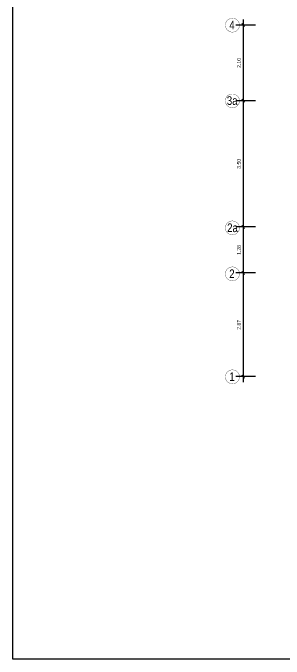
# Model space of a CAD drawing. Header units: millimetres. Extents: x 3354 to 3637, y 1117 to 1358.
# Drawn here: x 3495.25 to 3502.76, y 1116.84 to 1134.76 of the extents above; entities that cross this region are included whole.
import ezdxf

# ---------------------------------------------------------------- set-up
doc = ezdxf.new("R2010")
doc.units = ezdxf.units.MM
doc.layers.add('CASCO', color=252, linetype='Continuous', lineweight=9)
doc.styles.get("Standard").update_dxf_attribs({"font": 'arial.ttf'})
doc.styles.add('style1', font='arial.ttf')
doc.dimstyles.new('Esc  1  50', dxfattribs={"dimtxt": 0.1, "dimasz": 0.08, "dimexe": 0.2, "dimexo": 0.15, "dimgap": 0.065, "dimtad": 1, "dimzin": 4, "dimdsep": 46, "dimtxsty": 'Standard', "dimblk": 'OBLIQUE', "dimcen": 0.12, "dimdle": 0.15, "dimadec": 0, "dimazin": 0, "dimtfac": 1, "dimtix": 1, "dimtmove": 0, "dimatfit": 3, "dimldrblk": 'OBLIQUE', "dimfxl": 1, "dimarcsym": 0})

# ---------------------------------------------------------------- blocks, each defined once
blk = doc.blocks.new('_Oblique')
at = {"color": 0, "linetype": 'ByBlock', "lineweight": -2}
blk.add_line((-0.5, -0.5), (0.5, 0.5), dxfattribs=at)
blk = doc.blocks.new('*D123')
at = {"layer": 'CASCO', "color": 0, "lineweight": -2, "transparency": 16777216}
for p, q in [((3501.625, 1134.572), (3501.625, 1132.173)), ((3501.971, 1134.422), (3501.425, 1134.422)), ((3501.971, 1132.323), (3501.425, 1132.323))]:
    blk.add_line(p, q, dxfattribs=at)
at = {"layer": 'Defpoints', "color": 0, "transparency": 16777216}
for p in [(3502.121, 1134.422), (3501.625, 1132.323), (3502.121, 1132.323)]:
    blk.add_point(p, dxfattribs=at)
at = {"layer": 'CASCO', "color": 0, "lineweight": -2, "transparency": 16777216, "xscale": 0.08, "yscale": 0.08, "zscale": 0.08}
for p, rotation in [((3501.625, 1134.422), 90), ((3501.625, 1132.323), 270)]:
    blk.add_blockref('_Oblique', p, dxfattribs=dict(at, rotation=rotation))
at = {"layer": 'CASCO', "color": 0, "transparency": 16777216, "insert": (3501.509, 1133.372), "char_height": 0.1, "attachment_point": 5, "rotation": 90}
blk.add_mtext('2.10', dxfattribs=at)
blk = doc.blocks.new('*D124')
at = {"layer": 'CASCO', "color": 0, "lineweight": -2, "transparency": 16777216}
for p, q in [((3501.625, 1132.473), (3501.625, 1128.672)), ((3501.971, 1132.323), (3501.425, 1132.323)), ((3501.971, 1128.822), (3501.425, 1128.822))]:
    blk.add_line(p, q, dxfattribs=at)
at = {"layer": 'Defpoints', "color": 0, "transparency": 16777216}
for p in [(3502.121, 1132.323), (3501.625, 1128.822), (3502.121, 1128.822)]:
    blk.add_point(p, dxfattribs=at)
at = {"layer": 'CASCO', "color": 0, "lineweight": -2, "transparency": 16777216, "xscale": 0.08, "yscale": 0.08, "zscale": 0.08}
for p, rotation in [((3501.625, 1132.323), 90), ((3501.625, 1128.822), 270)]:
    blk.add_blockref('_Oblique', p, dxfattribs=dict(at, rotation=rotation))
at = {"layer": 'CASCO', "color": 0, "transparency": 16777216, "insert": (3501.509, 1130.573), "char_height": 0.1, "attachment_point": 5, "rotation": 90}
blk.add_mtext('3.50', dxfattribs=at)
blk = doc.blocks.new('*D125')
at = {"layer": 'CASCO', "color": 0, "lineweight": -2, "transparency": 16777216}
for p, q in [((3501.625, 1127.697), (3501.625, 1124.522)), ((3501.971, 1127.547), (3501.425, 1127.547)), ((3501.971, 1124.672), (3501.425, 1124.672))]:
    blk.add_line(p, q, dxfattribs=at)
at = {"layer": 'Defpoints', "color": 0, "transparency": 16777216}
for p in [(3502.121, 1127.547), (3501.625, 1124.672), (3502.121, 1124.672)]:
    blk.add_point(p, dxfattribs=at)
at = {"layer": 'CASCO', "color": 0, "lineweight": -2, "transparency": 16777216, "xscale": 0.08, "yscale": 0.08, "zscale": 0.08}
for p, rotation in [((3501.625, 1127.547), 90), ((3501.625, 1124.672), 270)]:
    blk.add_blockref('_Oblique', p, dxfattribs=dict(at, rotation=rotation))
at = {"layer": 'CASCO', "color": 0, "transparency": 16777216, "insert": (3501.509, 1126.109), "char_height": 0.1, "attachment_point": 5, "rotation": 90}
blk.add_mtext('2.87', dxfattribs=at)
blk = doc.blocks.new('*D126')
at = {"layer": 'CASCO', "color": 0, "lineweight": -2, "transparency": 16777216}
for p, q in [((3501.625, 1128.972), (3501.625, 1127.397)), ((3501.971, 1128.822), (3501.425, 1128.822)), ((3501.971, 1127.547), (3501.425, 1127.547))]:
    blk.add_line(p, q, dxfattribs=at)
at = {"layer": 'Defpoints', "color": 0, "transparency": 16777216}
for p in [(3502.121, 1128.822), (3501.625, 1127.547), (3502.121, 1127.547)]:
    blk.add_point(p, dxfattribs=at)
at = {"layer": 'CASCO', "color": 0, "lineweight": -2, "transparency": 16777216, "xscale": 0.08, "yscale": 0.08, "zscale": 0.08}
for p, rotation in [((3501.625, 1128.822), 90), ((3501.625, 1127.547), 270)]:
    blk.add_blockref('_Oblique', p, dxfattribs=dict(at, rotation=rotation))
at = {"layer": 'CASCO', "color": 0, "transparency": 16777216, "insert": (3501.509, 1128.185), "char_height": 0.1, "attachment_point": 5, "rotation": 90}
blk.add_mtext('1.28', dxfattribs=at)

msp = doc.modelspace()

# ---------------------------------------------------------------- linework, layer by layer
at = {"ltscale": 2}
msp.add_lwpolyline([(3495.247, 1152.897), (3540.979, 1152.897), (3540.979, 1116.841), (3495.247, 1116.841)], close=True, dxfattribs=at)
at = {"layer": 'CASCO', "ltscale": 2}
for points, const_width in [([(3501.525, 1134.422, 0.951688), (3501.132, 1134.422, 1)], 0.0076), ([(3501.525, 1132.323, 0.951688), (3501.132, 1132.323, 1)], 0.0076), ([(3501.524, 1128.802, 0.951688), (3501.13, 1128.802, 1)], 0.0076), ([(3501.524, 1127.527, 0.951688), (3501.13, 1127.527, 1)], 0.0076), ([(3501.525, 1124.672, 0.951688), (3501.132, 1124.672, 1)], 0.0076), ([(3501.525, 1124.672, 0.951688), (3501.525, 1124.672, 1)], 0.0095)]:
    msp.add_lwpolyline(points, format="xyb", close=True, dxfattribs=dict(at, const_width=const_width))

# ---------------------------------------------------------------- texts
at = {"layer": 'CASCO', "style": 'style1', "width": 0.8}
for s, p in [('4', (3501.242, 1134.3)), ('3a', (3501.173, 1132.207)), ('2a', (3501.182, 1128.68)), ('2', (3501.24, 1127.405)), ('1', (3501.242, 1124.55))]:
    msp.add_text(s, height=0.24, dxfattribs=at).set_placement(p)

# ---------------------------------------------------------------- dimensions: what is measured, and where the dimension line sits
at = {"layer": 'CASCO'}
for base, p1, p2, picture, middle in [((3501.625, 1132.323), (3502.121, 1134.422), (3502.121, 1132.323), '*D123', (3501.509, 1133.372)), ((3501.625, 1128.822), (3502.121, 1132.323), (3502.121, 1128.822), '*D124', (3501.509, 1130.573)), ((3501.6254, 1127.5469), (3502.121, 1128.8222), (3502.121, 1127.5469), '*D126', (3501.5094, 1128.1846)), ((3501.62541853, 1124.67190082), (3502.12099371, 1127.54690077), (3502.12099371, 1124.67190082), '*D125', (3501.50936124, 1126.10940079))]:
    dim = msp.add_linear_dim(base=base, p1=p1, p2=p2, angle=90, dimstyle='Esc  1  50', dxfattribs=at)
    dim.commit()
    dim.dimension.update_dxf_attribs({"geometry": picture, "text_midpoint": middle})

doc.saveas('drawing.dxf')
